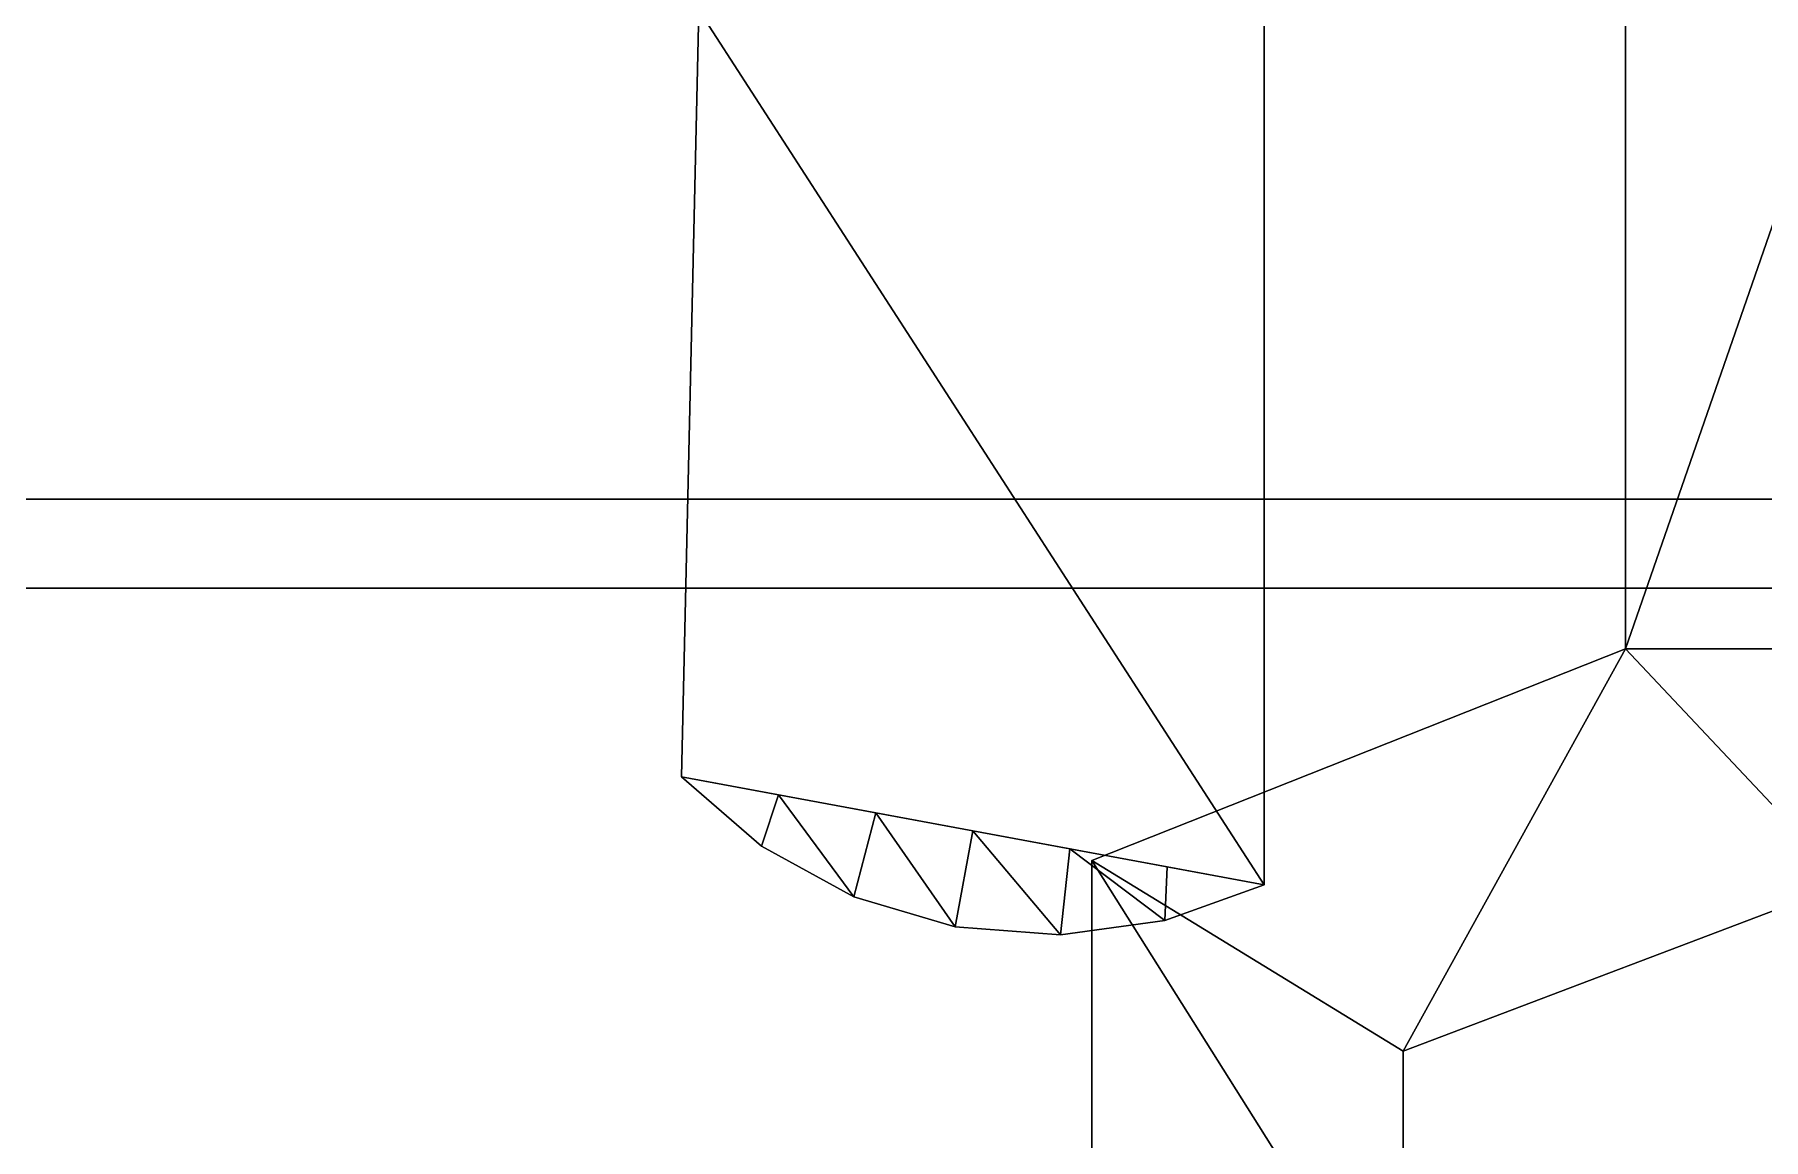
# Model space of a CAD drawing. Extents: x -469 to 3226, y 1395 to 4288.
# Drawn here: x 1215.7 to 1254.56, y 3563.63 to 3588.46 of the extents above; entities that cross this region are included whole.
import ezdxf

# ---------------------------------------------------------------- set-up
doc = ezdxf.new("R2010")
doc.units = 0
for name, color, linetype in [('LAYER0', 7, 'CONTINUOUS'), ('LAYER1', 7, 'CONTINUOUS'), ('LAYER158', 7, 'CONTINUOUS'), ('LAYER159', 9, 'CONTINUOUS'), ('LAYER164', 7, 'CONTINUOUS'), ('LAYER165', 7, 'CONTINUOUS'), ('LAYER166', 7, 'CONTINUOUS'), ('LAYER167', 7, 'CONTINUOUS'), ('LAYER170', 7, 'CONTINUOUS'), ('LAYER175', 7, 'CONTINUOUS'), ('LAYER320', 253, 'CONTINUOUS'), ('LAYER322', 253, 'CONTINUOUS'), ('LAYER323', 253, 'CONTINUOUS'), ('LAYER325', 253, 'CONTINUOUS'), ('LAYER326', 253, 'CONTINUOUS'), ('LAYER328', 253, 'CONTINUOUS'), ('LAYER329', 253, 'CONTINUOUS'), ('LAYER331', 253, 'CONTINUOUS'), ('LAYER332', 253, 'CONTINUOUS'), ('LAYER334', 253, 'CONTINUOUS'), ('LAYER339', 9, 'CONTINUOUS')]:
    doc.layers.add(name, color=color, linetype=linetype)

msp = doc.modelspace()

# ---------------------------------------------------------------- linework, layer by layer
at = {"layer": 'LAYER0', "invisible_edges": 1}
for points in [[(3116.174, 4288.024, -5), (-468.8259, 1395.024, -5), (-468.8259, 4288.024, -5), (3116.174, 4288.024, -5)], [(-468.8259, 1395.024, -5), (3116.174, 4288.024, -5), (3116.174, 1395.024, -5), (-468.8259, 1395.024, -5)], [(3116.174, 1395.024), (-468.8259, 4288.024), (-468.8259, 1395.024), (3116.174, 1395.024)], [(-468.8259, 4288.024), (3116.174, 1395.024), (3116.174, 4288.024), (-468.8259, 4288.024)]]:
    msp.add_3dface(points, dxfattribs=at)
at = {"layer": 'LAYER158', "invisible_edges": 1}
for points in [[(1266.466, 4138.024, 80), (816.4661, 3558.024, 80), (816.4661, 4138.024, 80), (1266.466, 4138.024, 80)], [(816.4661, 3558.024, 80), (1266.466, 4138.024, 80), (1266.466, 3558.024, 80), (816.4661, 3558.024, 80)], [(1266.466, 3558.024, 98), (816.4661, 4138.024, 98), (816.4661, 3558.024, 98), (1266.466, 3558.024, 98)], [(816.4661, 4138.024, 98), (1266.466, 3558.024, 98), (1266.466, 4138.024, 98), (816.4661, 4138.024, 98)]]:
    msp.add_3dface(points, dxfattribs=at)
at = {"layer": 'LAYER159', "invisible_edges": 1}
for points in [[(1266.466, 3578.024), (816.4661, 3596.024), (1266.466, 3596.024), (1266.466, 3578.024)], [(816.4661, 3596.024), (1266.466, 3578.024), (816.4661, 3578.024), (816.4661, 3596.024)], [(816.4661, 3578.024, 80), (1266.466, 3596.024, 80), (816.4661, 3596.024, 80), (816.4661, 3578.024, 80)], [(1266.466, 3596.024, 80), (816.4661, 3578.024, 80), (1266.466, 3578.024, 80), (1266.466, 3596.024, 80)], [(1266.466, 3578.024), (816.4661, 3578.024, 80), (816.4661, 3578.024), (1266.466, 3578.024)], [(816.4661, 3578.024, 80), (1266.466, 3578.024), (1266.466, 3578.024, 80), (816.4661, 3578.024, 80)]]:
    msp.add_3dface(points, dxfattribs=at)
at = {"layer": 'LAYER164', "invisible_edges": 1}
for points in [[(816.4659, 4113.424, 2056), (1266.466, 3558.024, 2056), (1266.466, 4113.424, 2056), (816.4659, 4113.424, 2056)], [(1266.466, 3558.024, 2056), (816.4659, 4113.424, 2056), (816.4659, 3558.024, 2056), (1266.466, 3558.024, 2056)], [(816.4659, 3558.024, 2038), (1266.466, 4113.424, 2038), (1266.466, 3558.024, 2038), (816.4659, 3558.024, 2038)], [(1266.466, 4113.424, 2038), (816.4659, 3558.024, 2038), (816.4659, 4113.424, 2038), (1266.466, 4113.424, 2038)]]:
    msp.add_3dface(points, dxfattribs=at)
at = {"layer": 'LAYER165', "invisible_edges": 1}
for points in [[(816.4659, 4113.424, 916), (1266.466, 3558.024, 916), (1266.466, 4113.424, 916), (816.4659, 4113.424, 916)], [(1266.466, 3558.024, 916), (816.4659, 4113.424, 916), (816.4659, 3558.024, 916), (1266.466, 3558.024, 916)], [(816.4659, 3558.024, 898), (1266.466, 4113.424, 898), (1266.466, 3558.024, 898), (816.4659, 3558.024, 898)], [(1266.466, 4113.424, 898), (816.4659, 3558.024, 898), (816.4659, 4113.424, 898), (1266.466, 4113.424, 898)]]:
    msp.add_3dface(points, dxfattribs=at)
at = {"layer": 'LAYER166', "invisible_edges": 1}
for points in [[(816.4659, 4113.424, 1272.8), (1266.466, 3558.024, 1272.8), (1266.466, 4113.424, 1272.8), (816.4659, 4113.424, 1272.8)], [(1266.466, 3558.024, 1272.8), (816.4659, 4113.424, 1272.8), (816.4659, 3558.024, 1272.8), (1266.466, 3558.024, 1272.8)], [(816.4659, 3558.024, 1254.8), (1266.466, 4113.424, 1254.8), (1266.466, 3558.024, 1254.8), (816.4659, 3558.024, 1254.8)], [(1266.466, 4113.424, 1254.8), (816.4659, 3558.024, 1254.8), (816.4659, 4113.424, 1254.8), (1266.466, 4113.424, 1254.8)]]:
    msp.add_3dface(points, dxfattribs=at)
at = {"layer": 'LAYER167', "invisible_edges": 1}
for points in [[(816.4659, 4113.424, 1664.4), (1266.466, 3558.024, 1664.4), (1266.466, 4113.424, 1664.4), (816.4659, 4113.424, 1664.4)], [(1266.466, 3558.024, 1664.4), (816.4659, 4113.424, 1664.4), (816.4659, 3558.024, 1664.4), (1266.466, 3558.024, 1664.4)], [(816.4659, 3558.024, 1646.4), (1266.466, 4113.424, 1646.4), (1266.466, 3558.024, 1646.4), (816.4659, 3558.024, 1646.4)], [(1266.466, 4113.424, 1646.4), (816.4659, 3558.024, 1646.4), (816.4659, 4113.424, 1646.4), (1266.466, 4113.424, 1646.4)]]:
    msp.add_3dface(points, dxfattribs=at)
at = {"layer": 'LAYER170', "invisible_edges": 1}
for points in [[(816.4659, 4113.424, 507), (1266.466, 3558.024, 507), (1266.466, 4113.424, 507), (816.4659, 4113.424, 507)], [(1266.466, 3558.024, 507), (816.4659, 4113.424, 507), (816.4659, 3558.024, 507), (1266.466, 3558.024, 507)], [(816.4659, 3558.024, 489), (1266.466, 4113.424, 489), (1266.466, 3558.024, 489), (816.4659, 3558.024, 489)], [(1266.466, 4113.424, 489), (816.4659, 3558.024, 489), (816.4659, 4113.424, 489), (1266.466, 4113.424, 489)]]:
    msp.add_3dface(points, dxfattribs=at)
at = {"layer": 'LAYER175', "invisible_edges": 1}
for points in [[(816.4661, 4138.024, 2379), (1266.466, 3558.024, 2379), (1266.466, 4138.024, 2379), (816.4661, 4138.024, 2379)], [(1266.466, 3558.024, 2379), (816.4661, 4138.024, 2379), (816.4661, 3558.024, 2379), (1266.466, 3558.024, 2379)], [(816.4661, 3558.024, 2361), (1266.466, 4138.024, 2361), (1266.466, 3558.024, 2361), (816.4661, 3558.024, 2361)], [(1266.466, 4138.024, 2361), (816.4661, 3558.024, 2361), (816.4661, 4138.024, 2361), (1266.466, 4138.024, 2361)]]:
    msp.add_3dface(points, dxfattribs=at)
at = {"layer": 'LAYER320'}
for points in [[(1266.466, 3574.66, 177), (1251.466, 3574.66, 177), (1266.466, 3617.881, 177), (1266.466, 3574.66, 177)], [(1266.466, 3617.881, 177), (1251.466, 3574.66, 177), (1251.466, 3617.881, 177), (1266.466, 3617.881, 177)], [(1266.466, 3617.881, 189), (1251.466, 3617.881, 189), (1266.466, 3574.66, 189), (1266.466, 3617.881, 189)], [(1266.466, 3574.66, 189), (1251.466, 3617.881, 189), (1251.466, 3574.66, 189), (1266.466, 3574.66, 189)], [(1251.466, 3574.66, 177), (1251.466, 3574.66, 189), (1251.466, 3617.881, 177), (1251.466, 3574.66, 177)], [(1251.466, 3617.881, 177), (1251.466, 3574.66, 189), (1251.466, 3617.881, 189), (1251.466, 3617.881, 177)], [(1246.466, 3565.617, 189), (1251.466, 3574.66, 189), (1239.466, 3569.898, 189), (1246.466, 3565.617, 189)], [(1239.466, 3569.898, 177), (1239.466, 3569.898, 189), (1251.466, 3574.66, 177), (1239.466, 3569.898, 177)], [(1251.466, 3574.66, 177), (1239.466, 3569.898, 189), (1251.466, 3574.66, 189), (1251.466, 3574.66, 177)], [(1251.466, 3574.66, 177), (1246.466, 3565.617, 177), (1239.466, 3569.898, 177), (1251.466, 3574.66, 177)], [(1256.426, 3569.391, 189), (1251.466, 3574.66, 189), (1246.466, 3565.617, 189), (1256.426, 3569.391, 189)], [(1251.466, 3574.66, 177), (1256.426, 3569.391, 177), (1246.466, 3565.617, 177), (1251.466, 3574.66, 177)], [(1251.466, 3574.66, 189), (1256.426, 3569.391, 189), (1259.966, 3574.66, 189), (1251.466, 3574.66, 189)], [(1256.426, 3569.391, 177), (1251.466, 3574.66, 177), (1259.966, 3574.66, 177), (1256.426, 3569.391, 177)], [(1239.466, 3569.898, 189), (1239.466, 3557.954, 189), (1246.466, 3558.785, 189), (1239.466, 3569.898, 189)], [(1239.466, 3569.898, 189), (1246.466, 3558.785, 189), (1246.466, 3565.617, 189), (1239.466, 3569.898, 189)], [(1239.466, 3569.898, 189), (1239.466, 3569.898, 177), (1239.466, 3557.954, 177), (1239.466, 3569.898, 189)], [(1239.466, 3569.898, 189), (1239.466, 3557.954, 177), (1239.466, 3557.954, 189), (1239.466, 3569.898, 189)], [(1239.466, 3557.954, 177), (1239.466, 3569.898, 177), (1246.466, 3558.785, 177), (1239.466, 3557.954, 177)], [(1246.466, 3558.785, 177), (1239.466, 3569.898, 177), (1246.466, 3565.617, 177), (1246.466, 3558.785, 177)]]:
    msp.add_3dface(points, dxfattribs=at)
at = {"layer": 'LAYER322'}
for points in [[(1230.632, 3589.013, 189.7), (1230.241, 3571.779, 189.7), (1243.341, 3569.358, 189.7), (1230.632, 3589.013, 189.7)], [(1230.241, 3571.779, 176.3), (1230.241, 3571.779, 189.7), (1230.632, 3589.013, 189.7), (1230.241, 3571.779, 176.3)], [(1230.241, 3571.779, 176.3), (1230.632, 3589.013, 189.7), (1230.632, 3589.013, 176.3), (1230.241, 3571.779, 176.3)], [(1230.241, 3571.779, 176.3), (1230.632, 3589.013, 176.3), (1243.341, 3569.358, 176.3), (1230.241, 3571.779, 176.3)], [(1230.632, 3589.013, 189.7), (1243.341, 3569.358, 189.7), (1243.341, 3589.013, 189.7), (1230.632, 3589.013, 189.7)], [(1243.341, 3569.358, 176.3), (1230.632, 3589.013, 176.3), (1243.341, 3589.013, 176.3), (1243.341, 3569.358, 176.3)], [(1243.341, 3569.358, 176.3), (1243.341, 3589.013, 176.3), (1243.341, 3569.358, 189.7), (1243.341, 3569.358, 176.3)], [(1243.341, 3569.358, 189.7), (1243.341, 3589.013, 176.3), (1243.341, 3589.013, 189.7), (1243.341, 3569.358, 189.7)], [(1232.036, 3570.227, 176.3), (1232.036, 3570.227, 189.7), (1230.241, 3571.779, 189.7), (1232.036, 3570.227, 176.3)], [(1232.036, 3570.227, 176.3), (1230.241, 3571.779, 189.7), (1230.241, 3571.779, 176.3), (1232.036, 3570.227, 176.3)], [(1232.036, 3570.227, 189.7), (1232.424, 3571.375, 189.7), (1230.241, 3571.779, 189.7), (1232.036, 3570.227, 189.7)], [(1232.424, 3571.375, 176.3), (1232.036, 3570.227, 176.3), (1230.241, 3571.779, 176.3), (1232.424, 3571.375, 176.3)], [(1234.118, 3569.087, 189.7), (1232.424, 3571.375, 189.7), (1232.036, 3570.227, 189.7), (1234.118, 3569.087, 189.7)], [(1232.424, 3571.375, 176.3), (1234.118, 3569.087, 176.3), (1232.036, 3570.227, 176.3), (1232.424, 3571.375, 176.3)], [(1234.118, 3569.087, 189.7), (1234.608, 3570.972, 189.7), (1232.424, 3571.375, 189.7), (1234.118, 3569.087, 189.7)], [(1234.608, 3570.972, 176.3), (1234.118, 3569.087, 176.3), (1232.424, 3571.375, 176.3), (1234.608, 3570.972, 176.3)], [(1236.392, 3568.411, 189.7), (1234.608, 3570.972, 189.7), (1234.118, 3569.087, 189.7), (1236.392, 3568.411, 189.7)], [(1234.608, 3570.972, 176.3), (1236.392, 3568.411, 176.3), (1234.118, 3569.087, 176.3), (1234.608, 3570.972, 176.3)], [(1236.392, 3568.411, 189.7), (1236.791, 3570.568, 189.7), (1234.608, 3570.972, 189.7), (1236.392, 3568.411, 189.7)], [(1236.791, 3570.568, 176.3), (1236.392, 3568.411, 176.3), (1234.608, 3570.972, 176.3), (1236.791, 3570.568, 176.3)], [(1234.118, 3569.087, 176.3), (1234.118, 3569.087, 189.7), (1232.036, 3570.227, 189.7), (1234.118, 3569.087, 176.3)], [(1234.118, 3569.087, 176.3), (1232.036, 3570.227, 189.7), (1232.036, 3570.227, 176.3), (1234.118, 3569.087, 176.3)], [(1238.758, 3568.229, 189.7), (1236.791, 3570.568, 189.7), (1236.392, 3568.411, 189.7), (1238.758, 3568.229, 189.7)], [(1236.791, 3570.568, 176.3), (1238.758, 3568.229, 176.3), (1236.392, 3568.411, 176.3), (1236.791, 3570.568, 176.3)], [(1238.758, 3568.229, 189.7), (1238.974, 3570.165, 189.7), (1236.791, 3570.568, 189.7), (1238.758, 3568.229, 189.7)], [(1238.974, 3570.165, 176.3), (1238.758, 3568.229, 176.3), (1236.791, 3570.568, 176.3), (1238.974, 3570.165, 176.3)], [(1241.11, 3568.55, 189.7), (1238.974, 3570.165, 189.7), (1238.758, 3568.229, 189.7), (1241.11, 3568.55, 189.7)], [(1238.974, 3570.165, 176.3), (1241.11, 3568.55, 176.3), (1238.758, 3568.229, 176.3), (1238.974, 3570.165, 176.3)], [(1241.11, 3568.55, 189.7), (1241.158, 3569.761, 189.7), (1238.974, 3570.165, 189.7), (1241.11, 3568.55, 189.7)], [(1241.158, 3569.761, 176.3), (1241.11, 3568.55, 176.3), (1238.974, 3570.165, 176.3), (1241.158, 3569.761, 176.3)], [(1243.341, 3569.358, 189.7), (1241.158, 3569.761, 189.7), (1241.11, 3568.55, 189.7), (1243.341, 3569.358, 189.7)], [(1241.158, 3569.761, 176.3), (1243.341, 3569.358, 176.3), (1241.11, 3568.55, 176.3), (1241.158, 3569.761, 176.3)], [(1236.392, 3568.411, 176.3), (1236.392, 3568.411, 189.7), (1234.118, 3569.087, 189.7), (1236.392, 3568.411, 176.3)], [(1236.392, 3568.411, 176.3), (1234.118, 3569.087, 189.7), (1234.118, 3569.087, 176.3), (1236.392, 3568.411, 176.3)], [(1243.341, 3569.358, 176.3), (1243.341, 3569.358, 189.7), (1241.11, 3568.55, 189.7), (1243.341, 3569.358, 176.3)], [(1243.341, 3569.358, 176.3), (1241.11, 3568.55, 189.7), (1241.11, 3568.55, 176.3), (1243.341, 3569.358, 176.3)], [(1238.758, 3568.229, 176.3), (1238.758, 3568.229, 189.7), (1236.392, 3568.411, 189.7), (1238.758, 3568.229, 176.3)], [(1238.758, 3568.229, 176.3), (1236.392, 3568.411, 189.7), (1236.392, 3568.411, 176.3), (1238.758, 3568.229, 176.3)], [(1241.11, 3568.55, 176.3), (1241.11, 3568.55, 189.7), (1238.758, 3568.229, 189.7), (1241.11, 3568.55, 176.3)], [(1241.11, 3568.55, 176.3), (1238.758, 3568.229, 189.7), (1238.758, 3568.229, 176.3), (1241.11, 3568.55, 176.3)]]:
    msp.add_3dface(points, dxfattribs=at)
at = {"layer": 'LAYER323'}
for points in [[(1266.466, 3574.66, 700.5), (1251.466, 3574.66, 700.5), (1266.466, 3617.881, 700.5), (1266.466, 3574.66, 700.5)], [(1266.466, 3617.881, 700.5), (1251.466, 3574.66, 700.5), (1251.466, 3617.881, 700.5), (1266.466, 3617.881, 700.5)], [(1266.466, 3617.881, 712.5), (1251.466, 3617.881, 712.5), (1266.466, 3574.66, 712.5), (1266.466, 3617.881, 712.5)], [(1266.466, 3574.66, 712.5), (1251.466, 3617.881, 712.5), (1251.466, 3574.66, 712.5), (1266.466, 3574.66, 712.5)], [(1251.466, 3574.66, 700.5), (1251.466, 3574.66, 712.5), (1251.466, 3617.881, 700.5), (1251.466, 3574.66, 700.5)], [(1251.466, 3617.881, 700.5), (1251.466, 3574.66, 712.5), (1251.466, 3617.881, 712.5), (1251.466, 3617.881, 700.5)], [(1246.466, 3565.617, 712.5), (1251.466, 3574.66, 712.5), (1239.466, 3569.898, 712.5), (1246.466, 3565.617, 712.5)], [(1239.466, 3569.898, 700.5), (1239.466, 3569.898, 712.5), (1251.466, 3574.66, 700.5), (1239.466, 3569.898, 700.5)], [(1251.466, 3574.66, 700.5), (1239.466, 3569.898, 712.5), (1251.466, 3574.66, 712.5), (1251.466, 3574.66, 700.5)], [(1251.466, 3574.66, 700.5), (1246.466, 3565.617, 700.5), (1239.466, 3569.898, 700.5), (1251.466, 3574.66, 700.5)], [(1256.426, 3569.391, 712.5), (1251.466, 3574.66, 712.5), (1246.466, 3565.617, 712.5), (1256.426, 3569.391, 712.5)], [(1251.466, 3574.66, 700.5), (1256.426, 3569.391, 700.5), (1246.466, 3565.617, 700.5), (1251.466, 3574.66, 700.5)], [(1251.466, 3574.66, 712.5), (1256.426, 3569.391, 712.5), (1259.966, 3574.66, 712.5), (1251.466, 3574.66, 712.5)], [(1256.426, 3569.391, 700.5), (1251.466, 3574.66, 700.5), (1259.966, 3574.66, 700.5), (1256.426, 3569.391, 700.5)], [(1239.466, 3569.898, 712.5), (1239.466, 3557.954, 712.5), (1246.466, 3558.785, 712.5), (1239.466, 3569.898, 712.5)], [(1239.466, 3569.898, 712.5), (1246.466, 3558.785, 712.5), (1246.466, 3565.617, 712.5), (1239.466, 3569.898, 712.5)], [(1239.466, 3569.898, 712.5), (1239.466, 3569.898, 700.5), (1239.466, 3557.954, 700.5), (1239.466, 3569.898, 712.5)], [(1239.466, 3569.898, 712.5), (1239.466, 3557.954, 700.5), (1239.466, 3557.954, 712.5), (1239.466, 3569.898, 712.5)], [(1239.466, 3557.954, 700.5), (1239.466, 3569.898, 700.5), (1246.466, 3558.785, 700.5), (1239.466, 3557.954, 700.5)], [(1246.466, 3558.785, 700.5), (1239.466, 3569.898, 700.5), (1246.466, 3565.617, 700.5), (1246.466, 3558.785, 700.5)]]:
    msp.add_3dface(points, dxfattribs=at)
at = {"layer": 'LAYER325'}
for points in [[(1230.632, 3589.013, 713.2), (1230.241, 3571.779, 713.2), (1243.341, 3569.358, 713.2), (1230.632, 3589.013, 713.2)], [(1230.241, 3571.779, 699.8), (1230.241, 3571.779, 713.2), (1230.632, 3589.013, 713.2), (1230.241, 3571.779, 699.8)], [(1230.241, 3571.779, 699.8), (1230.632, 3589.013, 713.2), (1230.632, 3589.013, 699.8), (1230.241, 3571.779, 699.8)], [(1230.241, 3571.779, 699.8), (1230.632, 3589.013, 699.8), (1243.341, 3569.358, 699.8), (1230.241, 3571.779, 699.8)], [(1230.632, 3589.013, 713.2), (1243.341, 3569.358, 713.2), (1243.341, 3589.013, 713.2), (1230.632, 3589.013, 713.2)], [(1243.341, 3569.358, 699.8), (1230.632, 3589.013, 699.8), (1243.341, 3589.013, 699.8), (1243.341, 3569.358, 699.8)], [(1243.341, 3569.358, 699.8), (1243.341, 3589.013, 699.8), (1243.341, 3569.358, 713.2), (1243.341, 3569.358, 699.8)], [(1243.341, 3569.358, 713.2), (1243.341, 3589.013, 699.8), (1243.341, 3589.013, 713.2), (1243.341, 3569.358, 713.2)], [(1232.036, 3570.227, 699.8), (1232.036, 3570.227, 713.2), (1230.241, 3571.779, 713.2), (1232.036, 3570.227, 699.8)], [(1232.036, 3570.227, 699.8), (1230.241, 3571.779, 713.2), (1230.241, 3571.779, 699.8), (1232.036, 3570.227, 699.8)], [(1232.036, 3570.227, 713.2), (1232.424, 3571.375, 713.2), (1230.241, 3571.779, 713.2), (1232.036, 3570.227, 713.2)], [(1232.424, 3571.375, 699.8), (1232.036, 3570.227, 699.8), (1230.241, 3571.779, 699.8), (1232.424, 3571.375, 699.8)], [(1234.118, 3569.087, 713.2), (1232.424, 3571.375, 713.2), (1232.036, 3570.227, 713.2), (1234.118, 3569.087, 713.2)], [(1232.424, 3571.375, 699.8), (1234.118, 3569.087, 699.8), (1232.036, 3570.227, 699.8), (1232.424, 3571.375, 699.8)], [(1234.118, 3569.087, 713.2), (1234.608, 3570.972, 713.2), (1232.424, 3571.375, 713.2), (1234.118, 3569.087, 713.2)], [(1234.608, 3570.972, 699.8), (1234.118, 3569.087, 699.8), (1232.424, 3571.375, 699.8), (1234.608, 3570.972, 699.8)], [(1236.392, 3568.411, 713.2), (1234.608, 3570.972, 713.2), (1234.118, 3569.087, 713.2), (1236.392, 3568.411, 713.2)], [(1234.608, 3570.972, 699.8), (1236.392, 3568.411, 699.8), (1234.118, 3569.087, 699.8), (1234.608, 3570.972, 699.8)], [(1236.392, 3568.411, 713.2), (1236.791, 3570.568, 713.2), (1234.608, 3570.972, 713.2), (1236.392, 3568.411, 713.2)], [(1236.791, 3570.568, 699.8), (1236.392, 3568.411, 699.8), (1234.608, 3570.972, 699.8), (1236.791, 3570.568, 699.8)], [(1234.118, 3569.087, 699.8), (1234.118, 3569.087, 713.2), (1232.036, 3570.227, 713.2), (1234.118, 3569.087, 699.8)], [(1234.118, 3569.087, 699.8), (1232.036, 3570.227, 713.2), (1232.036, 3570.227, 699.8), (1234.118, 3569.087, 699.8)], [(1238.758, 3568.229, 713.2), (1236.791, 3570.568, 713.2), (1236.392, 3568.411, 713.2), (1238.758, 3568.229, 713.2)], [(1236.791, 3570.568, 699.8), (1238.758, 3568.229, 699.8), (1236.392, 3568.411, 699.8), (1236.791, 3570.568, 699.8)], [(1238.758, 3568.229, 713.2), (1238.974, 3570.165, 713.2), (1236.791, 3570.568, 713.2), (1238.758, 3568.229, 713.2)], [(1238.974, 3570.165, 699.8), (1238.758, 3568.229, 699.8), (1236.791, 3570.568, 699.8), (1238.974, 3570.165, 699.8)], [(1241.11, 3568.55, 713.2), (1238.974, 3570.165, 713.2), (1238.758, 3568.229, 713.2), (1241.11, 3568.55, 713.2)], [(1238.974, 3570.165, 699.8), (1241.11, 3568.55, 699.8), (1238.758, 3568.229, 699.8), (1238.974, 3570.165, 699.8)], [(1241.11, 3568.55, 713.2), (1241.158, 3569.761, 713.2), (1238.974, 3570.165, 713.2), (1241.11, 3568.55, 713.2)], [(1241.158, 3569.761, 699.8), (1241.11, 3568.55, 699.8), (1238.974, 3570.165, 699.8), (1241.158, 3569.761, 699.8)], [(1243.341, 3569.358, 713.2), (1241.158, 3569.761, 713.2), (1241.11, 3568.55, 713.2), (1243.341, 3569.358, 713.2)], [(1241.158, 3569.761, 699.8), (1243.341, 3569.358, 699.8), (1241.11, 3568.55, 699.8), (1241.158, 3569.761, 699.8)], [(1236.392, 3568.411, 699.8), (1236.392, 3568.411, 713.2), (1234.118, 3569.087, 713.2), (1236.392, 3568.411, 699.8)], [(1236.392, 3568.411, 699.8), (1234.118, 3569.087, 713.2), (1234.118, 3569.087, 699.8), (1236.392, 3568.411, 699.8)], [(1243.341, 3569.358, 699.8), (1243.341, 3569.358, 713.2), (1241.11, 3568.55, 713.2), (1243.341, 3569.358, 699.8)], [(1243.341, 3569.358, 699.8), (1241.11, 3568.55, 713.2), (1241.11, 3568.55, 699.8), (1243.341, 3569.358, 699.8)], [(1238.758, 3568.229, 699.8), (1238.758, 3568.229, 713.2), (1236.392, 3568.411, 713.2), (1238.758, 3568.229, 699.8)], [(1238.758, 3568.229, 699.8), (1236.392, 3568.411, 713.2), (1236.392, 3568.411, 699.8), (1238.758, 3568.229, 699.8)], [(1241.11, 3568.55, 699.8), (1241.11, 3568.55, 713.2), (1238.758, 3568.229, 713.2), (1241.11, 3568.55, 699.8)], [(1241.11, 3568.55, 699.8), (1238.758, 3568.229, 713.2), (1238.758, 3568.229, 699.8), (1241.11, 3568.55, 699.8)]]:
    msp.add_3dface(points, dxfattribs=at)
at = {"layer": 'LAYER326'}
for points in [[(1266.466, 3574.66, 1224), (1251.466, 3574.66, 1224), (1266.466, 3617.881, 1224), (1266.466, 3574.66, 1224)], [(1266.466, 3617.881, 1224), (1251.466, 3574.66, 1224), (1251.466, 3617.881, 1224), (1266.466, 3617.881, 1224)], [(1266.466, 3617.881, 1236), (1251.466, 3617.881, 1236), (1266.466, 3574.66, 1236), (1266.466, 3617.881, 1236)], [(1266.466, 3574.66, 1236), (1251.466, 3617.881, 1236), (1251.466, 3574.66, 1236), (1266.466, 3574.66, 1236)], [(1251.466, 3574.66, 1224), (1251.466, 3574.66, 1236), (1251.466, 3617.881, 1224), (1251.466, 3574.66, 1224)], [(1251.466, 3617.881, 1224), (1251.466, 3574.66, 1236), (1251.466, 3617.881, 1236), (1251.466, 3617.881, 1224)], [(1246.466, 3565.617, 1236), (1251.466, 3574.66, 1236), (1239.466, 3569.898, 1236), (1246.466, 3565.617, 1236)], [(1239.466, 3569.898, 1224), (1239.466, 3569.898, 1236), (1251.466, 3574.66, 1224), (1239.466, 3569.898, 1224)], [(1251.466, 3574.66, 1224), (1239.466, 3569.898, 1236), (1251.466, 3574.66, 1236), (1251.466, 3574.66, 1224)], [(1251.466, 3574.66, 1224), (1246.466, 3565.617, 1224), (1239.466, 3569.898, 1224), (1251.466, 3574.66, 1224)], [(1256.426, 3569.391, 1236), (1251.466, 3574.66, 1236), (1246.466, 3565.617, 1236), (1256.426, 3569.391, 1236)], [(1251.466, 3574.66, 1224), (1256.426, 3569.391, 1224), (1246.466, 3565.617, 1224), (1251.466, 3574.66, 1224)], [(1251.466, 3574.66, 1236), (1256.426, 3569.391, 1236), (1259.966, 3574.66, 1236), (1251.466, 3574.66, 1236)], [(1256.426, 3569.391, 1224), (1251.466, 3574.66, 1224), (1259.966, 3574.66, 1224), (1256.426, 3569.391, 1224)], [(1239.466, 3569.898, 1236), (1239.466, 3557.954, 1236), (1246.466, 3558.785, 1236), (1239.466, 3569.898, 1236)], [(1239.466, 3569.898, 1236), (1246.466, 3558.785, 1236), (1246.466, 3565.617, 1236), (1239.466, 3569.898, 1236)], [(1239.466, 3569.898, 1236), (1239.466, 3569.898, 1224), (1239.466, 3557.954, 1224), (1239.466, 3569.898, 1236)], [(1239.466, 3569.898, 1236), (1239.466, 3557.954, 1224), (1239.466, 3557.954, 1236), (1239.466, 3569.898, 1236)], [(1239.466, 3557.954, 1224), (1239.466, 3569.898, 1224), (1246.466, 3558.785, 1224), (1239.466, 3557.954, 1224)], [(1246.466, 3558.785, 1224), (1239.466, 3569.898, 1224), (1246.466, 3565.617, 1224), (1246.466, 3558.785, 1224)]]:
    msp.add_3dface(points, dxfattribs=at)
at = {"layer": 'LAYER328'}
for points in [[(1230.632, 3589.013, 1236.7), (1230.241, 3571.779, 1236.7), (1243.341, 3569.358, 1236.7), (1230.632, 3589.013, 1236.7)], [(1230.241, 3571.779, 1223.3), (1230.241, 3571.779, 1236.7), (1230.632, 3589.013, 1236.7), (1230.241, 3571.779, 1223.3)], [(1230.241, 3571.779, 1223.3), (1230.632, 3589.013, 1236.7), (1230.632, 3589.013, 1223.3), (1230.241, 3571.779, 1223.3)], [(1230.241, 3571.779, 1223.3), (1230.632, 3589.013, 1223.3), (1243.341, 3569.358, 1223.3), (1230.241, 3571.779, 1223.3)], [(1230.632, 3589.013, 1236.7), (1243.341, 3569.358, 1236.7), (1243.341, 3589.013, 1236.7), (1230.632, 3589.013, 1236.7)], [(1243.341, 3569.358, 1223.3), (1230.632, 3589.013, 1223.3), (1243.341, 3589.013, 1223.3), (1243.341, 3569.358, 1223.3)], [(1243.341, 3569.358, 1223.3), (1243.341, 3589.013, 1223.3), (1243.341, 3569.358, 1236.7), (1243.341, 3569.358, 1223.3)], [(1243.341, 3569.358, 1236.7), (1243.341, 3589.013, 1223.3), (1243.341, 3589.013, 1236.7), (1243.341, 3569.358, 1236.7)], [(1232.036, 3570.227, 1223.3), (1232.036, 3570.227, 1236.7), (1230.241, 3571.779, 1236.7), (1232.036, 3570.227, 1223.3)], [(1232.036, 3570.227, 1223.3), (1230.241, 3571.779, 1236.7), (1230.241, 3571.779, 1223.3), (1232.036, 3570.227, 1223.3)], [(1232.036, 3570.227, 1236.7), (1232.424, 3571.375, 1236.7), (1230.241, 3571.779, 1236.7), (1232.036, 3570.227, 1236.7)], [(1232.424, 3571.375, 1223.3), (1232.036, 3570.227, 1223.3), (1230.241, 3571.779, 1223.3), (1232.424, 3571.375, 1223.3)], [(1234.118, 3569.087, 1236.7), (1232.424, 3571.375, 1236.7), (1232.036, 3570.227, 1236.7), (1234.118, 3569.087, 1236.7)], [(1232.424, 3571.375, 1223.3), (1234.118, 3569.087, 1223.3), (1232.036, 3570.227, 1223.3), (1232.424, 3571.375, 1223.3)], [(1234.118, 3569.087, 1236.7), (1234.608, 3570.972, 1236.7), (1232.424, 3571.375, 1236.7), (1234.118, 3569.087, 1236.7)], [(1234.608, 3570.972, 1223.3), (1234.118, 3569.087, 1223.3), (1232.424, 3571.375, 1223.3), (1234.608, 3570.972, 1223.3)], [(1236.392, 3568.411, 1236.7), (1234.608, 3570.972, 1236.7), (1234.118, 3569.087, 1236.7), (1236.392, 3568.411, 1236.7)], [(1234.608, 3570.972, 1223.3), (1236.392, 3568.411, 1223.3), (1234.118, 3569.087, 1223.3), (1234.608, 3570.972, 1223.3)], [(1236.392, 3568.411, 1236.7), (1236.791, 3570.568, 1236.7), (1234.608, 3570.972, 1236.7), (1236.392, 3568.411, 1236.7)], [(1236.791, 3570.568, 1223.3), (1236.392, 3568.411, 1223.3), (1234.608, 3570.972, 1223.3), (1236.791, 3570.568, 1223.3)], [(1234.118, 3569.087, 1223.3), (1234.118, 3569.087, 1236.7), (1232.036, 3570.227, 1236.7), (1234.118, 3569.087, 1223.3)], [(1234.118, 3569.087, 1223.3), (1232.036, 3570.227, 1236.7), (1232.036, 3570.227, 1223.3), (1234.118, 3569.087, 1223.3)], [(1238.758, 3568.229, 1236.7), (1236.791, 3570.568, 1236.7), (1236.392, 3568.411, 1236.7), (1238.758, 3568.229, 1236.7)], [(1236.791, 3570.568, 1223.3), (1238.758, 3568.229, 1223.3), (1236.392, 3568.411, 1223.3), (1236.791, 3570.568, 1223.3)], [(1238.758, 3568.229, 1236.7), (1238.974, 3570.165, 1236.7), (1236.791, 3570.568, 1236.7), (1238.758, 3568.229, 1236.7)], [(1238.974, 3570.165, 1223.3), (1238.758, 3568.229, 1223.3), (1236.791, 3570.568, 1223.3), (1238.974, 3570.165, 1223.3)], [(1241.11, 3568.55, 1236.7), (1238.974, 3570.165, 1236.7), (1238.758, 3568.229, 1236.7), (1241.11, 3568.55, 1236.7)], [(1238.974, 3570.165, 1223.3), (1241.11, 3568.55, 1223.3), (1238.758, 3568.229, 1223.3), (1238.974, 3570.165, 1223.3)], [(1241.11, 3568.55, 1236.7), (1241.158, 3569.761, 1236.7), (1238.974, 3570.165, 1236.7), (1241.11, 3568.55, 1236.7)], [(1241.158, 3569.761, 1223.3), (1241.11, 3568.55, 1223.3), (1238.974, 3570.165, 1223.3), (1241.158, 3569.761, 1223.3)], [(1243.341, 3569.358, 1236.7), (1241.158, 3569.761, 1236.7), (1241.11, 3568.55, 1236.7), (1243.341, 3569.358, 1236.7)], [(1241.158, 3569.761, 1223.3), (1243.341, 3569.358, 1223.3), (1241.11, 3568.55, 1223.3), (1241.158, 3569.761, 1223.3)], [(1236.392, 3568.411, 1223.3), (1236.392, 3568.411, 1236.7), (1234.118, 3569.087, 1236.7), (1236.392, 3568.411, 1223.3)], [(1236.392, 3568.411, 1223.3), (1234.118, 3569.087, 1236.7), (1234.118, 3569.087, 1223.3), (1236.392, 3568.411, 1223.3)], [(1243.341, 3569.358, 1223.3), (1243.341, 3569.358, 1236.7), (1241.11, 3568.55, 1236.7), (1243.341, 3569.358, 1223.3)], [(1243.341, 3569.358, 1223.3), (1241.11, 3568.55, 1236.7), (1241.11, 3568.55, 1223.3), (1243.341, 3569.358, 1223.3)], [(1238.758, 3568.229, 1223.3), (1238.758, 3568.229, 1236.7), (1236.392, 3568.411, 1236.7), (1238.758, 3568.229, 1223.3)], [(1238.758, 3568.229, 1223.3), (1236.392, 3568.411, 1236.7), (1236.392, 3568.411, 1223.3), (1238.758, 3568.229, 1223.3)], [(1241.11, 3568.55, 1223.3), (1241.11, 3568.55, 1236.7), (1238.758, 3568.229, 1236.7), (1241.11, 3568.55, 1223.3)], [(1241.11, 3568.55, 1223.3), (1238.758, 3568.229, 1236.7), (1238.758, 3568.229, 1223.3), (1241.11, 3568.55, 1223.3)]]:
    msp.add_3dface(points, dxfattribs=at)
at = {"layer": 'LAYER329'}
for points in [[(1266.466, 3574.66, 1747.5), (1251.466, 3574.66, 1747.5), (1266.466, 3617.881, 1747.5), (1266.466, 3574.66, 1747.5)], [(1266.466, 3617.881, 1747.5), (1251.466, 3574.66, 1747.5), (1251.466, 3617.881, 1747.5), (1266.466, 3617.881, 1747.5)], [(1266.466, 3617.881, 1759.5), (1251.466, 3617.881, 1759.5), (1266.466, 3574.66, 1759.5), (1266.466, 3617.881, 1759.5)], [(1266.466, 3574.66, 1759.5), (1251.466, 3617.881, 1759.5), (1251.466, 3574.66, 1759.5), (1266.466, 3574.66, 1759.5)], [(1251.466, 3574.66, 1747.5), (1251.466, 3574.66, 1759.5), (1251.466, 3617.881, 1747.5), (1251.466, 3574.66, 1747.5)], [(1251.466, 3617.881, 1747.5), (1251.466, 3574.66, 1759.5), (1251.466, 3617.881, 1759.5), (1251.466, 3617.881, 1747.5)], [(1246.466, 3565.617, 1759.5), (1251.466, 3574.66, 1759.5), (1239.466, 3569.898, 1759.5), (1246.466, 3565.617, 1759.5)], [(1239.466, 3569.898, 1747.5), (1239.466, 3569.898, 1759.5), (1251.466, 3574.66, 1747.5), (1239.466, 3569.898, 1747.5)], [(1251.466, 3574.66, 1747.5), (1239.466, 3569.898, 1759.5), (1251.466, 3574.66, 1759.5), (1251.466, 3574.66, 1747.5)], [(1251.466, 3574.66, 1747.5), (1246.466, 3565.617, 1747.5), (1239.466, 3569.898, 1747.5), (1251.466, 3574.66, 1747.5)], [(1256.426, 3569.391, 1759.5), (1251.466, 3574.66, 1759.5), (1246.466, 3565.617, 1759.5), (1256.426, 3569.391, 1759.5)], [(1251.466, 3574.66, 1747.5), (1256.426, 3569.391, 1747.5), (1246.466, 3565.617, 1747.5), (1251.466, 3574.66, 1747.5)], [(1251.466, 3574.66, 1759.5), (1256.426, 3569.391, 1759.5), (1259.966, 3574.66, 1759.5), (1251.466, 3574.66, 1759.5)], [(1256.426, 3569.391, 1747.5), (1251.466, 3574.66, 1747.5), (1259.966, 3574.66, 1747.5), (1256.426, 3569.391, 1747.5)], [(1239.466, 3569.898, 1759.5), (1239.466, 3557.954, 1759.5), (1246.466, 3558.785, 1759.5), (1239.466, 3569.898, 1759.5)], [(1239.466, 3569.898, 1759.5), (1246.466, 3558.785, 1759.5), (1246.466, 3565.617, 1759.5), (1239.466, 3569.898, 1759.5)], [(1239.466, 3569.898, 1759.5), (1239.466, 3569.898, 1747.5), (1239.466, 3557.954, 1747.5), (1239.466, 3569.898, 1759.5)], [(1239.466, 3569.898, 1759.5), (1239.466, 3557.954, 1747.5), (1239.466, 3557.954, 1759.5), (1239.466, 3569.898, 1759.5)], [(1239.466, 3557.954, 1747.5), (1239.466, 3569.898, 1747.5), (1246.466, 3558.785, 1747.5), (1239.466, 3557.954, 1747.5)], [(1246.466, 3558.785, 1747.5), (1239.466, 3569.898, 1747.5), (1246.466, 3565.617, 1747.5), (1246.466, 3558.785, 1747.5)]]:
    msp.add_3dface(points, dxfattribs=at)
at = {"layer": 'LAYER331'}
for points in [[(1230.632, 3589.013, 1760.2), (1230.241, 3571.779, 1760.2), (1243.341, 3569.358, 1760.2), (1230.632, 3589.013, 1760.2)], [(1230.241, 3571.779, 1746.8), (1230.241, 3571.779, 1760.2), (1230.632, 3589.013, 1760.2), (1230.241, 3571.779, 1746.8)], [(1230.241, 3571.779, 1746.8), (1230.632, 3589.013, 1760.2), (1230.632, 3589.013, 1746.8), (1230.241, 3571.779, 1746.8)], [(1230.241, 3571.779, 1746.8), (1230.632, 3589.013, 1746.8), (1243.341, 3569.358, 1746.8), (1230.241, 3571.779, 1746.8)], [(1230.632, 3589.013, 1760.2), (1243.341, 3569.358, 1760.2), (1243.341, 3589.013, 1760.2), (1230.632, 3589.013, 1760.2)], [(1243.341, 3569.358, 1746.8), (1230.632, 3589.013, 1746.8), (1243.341, 3589.013, 1746.8), (1243.341, 3569.358, 1746.8)], [(1243.341, 3569.358, 1746.8), (1243.341, 3589.013, 1746.8), (1243.341, 3569.358, 1760.2), (1243.341, 3569.358, 1746.8)], [(1243.341, 3569.358, 1760.2), (1243.341, 3589.013, 1746.8), (1243.341, 3589.013, 1760.2), (1243.341, 3569.358, 1760.2)], [(1232.036, 3570.227, 1746.8), (1232.036, 3570.227, 1760.2), (1230.241, 3571.779, 1760.2), (1232.036, 3570.227, 1746.8)], [(1232.036, 3570.227, 1746.8), (1230.241, 3571.779, 1760.2), (1230.241, 3571.779, 1746.8), (1232.036, 3570.227, 1746.8)], [(1232.036, 3570.227, 1760.2), (1232.424, 3571.375, 1760.2), (1230.241, 3571.779, 1760.2), (1232.036, 3570.227, 1760.2)], [(1232.424, 3571.375, 1746.8), (1232.036, 3570.227, 1746.8), (1230.241, 3571.779, 1746.8), (1232.424, 3571.375, 1746.8)], [(1234.118, 3569.087, 1760.2), (1232.424, 3571.375, 1760.2), (1232.036, 3570.227, 1760.2), (1234.118, 3569.087, 1760.2)], [(1232.424, 3571.375, 1746.8), (1234.118, 3569.087, 1746.8), (1232.036, 3570.227, 1746.8), (1232.424, 3571.375, 1746.8)], [(1234.118, 3569.087, 1760.2), (1234.608, 3570.972, 1760.2), (1232.424, 3571.375, 1760.2), (1234.118, 3569.087, 1760.2)], [(1234.608, 3570.972, 1746.8), (1234.118, 3569.087, 1746.8), (1232.424, 3571.375, 1746.8), (1234.608, 3570.972, 1746.8)], [(1236.392, 3568.411, 1760.2), (1234.608, 3570.972, 1760.2), (1234.118, 3569.087, 1760.2), (1236.392, 3568.411, 1760.2)], [(1234.608, 3570.972, 1746.8), (1236.392, 3568.411, 1746.8), (1234.118, 3569.087, 1746.8), (1234.608, 3570.972, 1746.8)], [(1236.392, 3568.411, 1760.2), (1236.791, 3570.568, 1760.2), (1234.608, 3570.972, 1760.2), (1236.392, 3568.411, 1760.2)], [(1236.791, 3570.568, 1746.8), (1236.392, 3568.411, 1746.8), (1234.608, 3570.972, 1746.8), (1236.791, 3570.568, 1746.8)], [(1234.118, 3569.087, 1746.8), (1234.118, 3569.087, 1760.2), (1232.036, 3570.227, 1760.2), (1234.118, 3569.087, 1746.8)], [(1234.118, 3569.087, 1746.8), (1232.036, 3570.227, 1760.2), (1232.036, 3570.227, 1746.8), (1234.118, 3569.087, 1746.8)], [(1238.758, 3568.229, 1760.2), (1236.791, 3570.568, 1760.2), (1236.392, 3568.411, 1760.2), (1238.758, 3568.229, 1760.2)], [(1236.791, 3570.568, 1746.8), (1238.758, 3568.229, 1746.8), (1236.392, 3568.411, 1746.8), (1236.791, 3570.568, 1746.8)], [(1238.758, 3568.229, 1760.2), (1238.974, 3570.165, 1760.2), (1236.791, 3570.568, 1760.2), (1238.758, 3568.229, 1760.2)], [(1238.974, 3570.165, 1746.8), (1238.758, 3568.229, 1746.8), (1236.791, 3570.568, 1746.8), (1238.974, 3570.165, 1746.8)], [(1241.11, 3568.55, 1760.2), (1238.974, 3570.165, 1760.2), (1238.758, 3568.229, 1760.2), (1241.11, 3568.55, 1760.2)], [(1238.974, 3570.165, 1746.8), (1241.11, 3568.55, 1746.8), (1238.758, 3568.229, 1746.8), (1238.974, 3570.165, 1746.8)], [(1241.11, 3568.55, 1760.2), (1241.158, 3569.761, 1760.2), (1238.974, 3570.165, 1760.2), (1241.11, 3568.55, 1760.2)], [(1241.158, 3569.761, 1746.8), (1241.11, 3568.55, 1746.8), (1238.974, 3570.165, 1746.8), (1241.158, 3569.761, 1746.8)], [(1243.341, 3569.358, 1760.2), (1241.158, 3569.761, 1760.2), (1241.11, 3568.55, 1760.2), (1243.341, 3569.358, 1760.2)], [(1241.158, 3569.761, 1746.8), (1243.341, 3569.358, 1746.8), (1241.11, 3568.55, 1746.8), (1241.158, 3569.761, 1746.8)], [(1236.392, 3568.411, 1746.8), (1236.392, 3568.411, 1760.2), (1234.118, 3569.087, 1760.2), (1236.392, 3568.411, 1746.8)], [(1236.392, 3568.411, 1746.8), (1234.118, 3569.087, 1760.2), (1234.118, 3569.087, 1746.8), (1236.392, 3568.411, 1746.8)], [(1243.341, 3569.358, 1746.8), (1243.341, 3569.358, 1760.2), (1241.11, 3568.55, 1760.2), (1243.341, 3569.358, 1746.8)], [(1243.341, 3569.358, 1746.8), (1241.11, 3568.55, 1760.2), (1241.11, 3568.55, 1746.8), (1243.341, 3569.358, 1746.8)], [(1238.758, 3568.229, 1746.8), (1238.758, 3568.229, 1760.2), (1236.392, 3568.411, 1760.2), (1238.758, 3568.229, 1746.8)], [(1238.758, 3568.229, 1746.8), (1236.392, 3568.411, 1760.2), (1236.392, 3568.411, 1746.8), (1238.758, 3568.229, 1746.8)], [(1241.11, 3568.55, 1746.8), (1241.11, 3568.55, 1760.2), (1238.758, 3568.229, 1760.2), (1241.11, 3568.55, 1746.8)], [(1241.11, 3568.55, 1746.8), (1238.758, 3568.229, 1760.2), (1238.758, 3568.229, 1746.8), (1241.11, 3568.55, 1746.8)]]:
    msp.add_3dface(points, dxfattribs=at)
at = {"layer": 'LAYER332'}
for points in [[(1266.466, 3574.66, 2271), (1251.466, 3574.66, 2271), (1266.466, 3617.881, 2271), (1266.466, 3574.66, 2271)], [(1266.466, 3617.881, 2271), (1251.466, 3574.66, 2271), (1251.466, 3617.881, 2271), (1266.466, 3617.881, 2271)], [(1266.466, 3617.881, 2283), (1251.466, 3617.881, 2283), (1266.466, 3574.66, 2283), (1266.466, 3617.881, 2283)], [(1266.466, 3574.66, 2283), (1251.466, 3617.881, 2283), (1251.466, 3574.66, 2283), (1266.466, 3574.66, 2283)], [(1251.466, 3574.66, 2271), (1251.466, 3574.66, 2283), (1251.466, 3617.881, 2271), (1251.466, 3574.66, 2271)], [(1251.466, 3617.881, 2271), (1251.466, 3574.66, 2283), (1251.466, 3617.881, 2283), (1251.466, 3617.881, 2271)], [(1246.466, 3565.617, 2283), (1251.466, 3574.66, 2283), (1239.466, 3569.898, 2283), (1246.466, 3565.617, 2283)], [(1239.466, 3569.898, 2271), (1239.466, 3569.898, 2283), (1251.466, 3574.66, 2271), (1239.466, 3569.898, 2271)], [(1251.466, 3574.66, 2271), (1239.466, 3569.898, 2283), (1251.466, 3574.66, 2283), (1251.466, 3574.66, 2271)], [(1251.466, 3574.66, 2271), (1246.466, 3565.617, 2271), (1239.466, 3569.898, 2271), (1251.466, 3574.66, 2271)], [(1256.426, 3569.391, 2283), (1251.466, 3574.66, 2283), (1246.466, 3565.617, 2283), (1256.426, 3569.391, 2283)], [(1251.466, 3574.66, 2271), (1256.426, 3569.391, 2271), (1246.466, 3565.617, 2271), (1251.466, 3574.66, 2271)], [(1251.466, 3574.66, 2283), (1256.426, 3569.391, 2283), (1259.966, 3574.66, 2283), (1251.466, 3574.66, 2283)], [(1256.426, 3569.391, 2271), (1251.466, 3574.66, 2271), (1259.966, 3574.66, 2271), (1256.426, 3569.391, 2271)], [(1239.466, 3569.898, 2283), (1239.466, 3557.954, 2283), (1246.466, 3558.785, 2283), (1239.466, 3569.898, 2283)], [(1239.466, 3569.898, 2283), (1246.466, 3558.785, 2283), (1246.466, 3565.617, 2283), (1239.466, 3569.898, 2283)], [(1239.466, 3569.898, 2283), (1239.466, 3569.898, 2271), (1239.466, 3557.954, 2271), (1239.466, 3569.898, 2283)], [(1239.466, 3569.898, 2283), (1239.466, 3557.954, 2271), (1239.466, 3557.954, 2283), (1239.466, 3569.898, 2283)], [(1239.466, 3557.954, 2271), (1239.466, 3569.898, 2271), (1246.466, 3558.785, 2271), (1239.466, 3557.954, 2271)], [(1246.466, 3558.785, 2271), (1239.466, 3569.898, 2271), (1246.466, 3565.617, 2271), (1246.466, 3558.785, 2271)]]:
    msp.add_3dface(points, dxfattribs=at)
at = {"layer": 'LAYER334'}
for points in [[(1230.632, 3589.013, 2283.7), (1230.241, 3571.779, 2283.7), (1243.341, 3569.358, 2283.7), (1230.632, 3589.013, 2283.7)], [(1230.241, 3571.779, 2270.3), (1230.241, 3571.779, 2283.7), (1230.632, 3589.013, 2283.7), (1230.241, 3571.779, 2270.3)], [(1230.241, 3571.779, 2270.3), (1230.632, 3589.013, 2283.7), (1230.632, 3589.013, 2270.3), (1230.241, 3571.779, 2270.3)], [(1230.241, 3571.779, 2270.3), (1230.632, 3589.013, 2270.3), (1243.341, 3569.358, 2270.3), (1230.241, 3571.779, 2270.3)], [(1230.632, 3589.013, 2283.7), (1243.341, 3569.358, 2283.7), (1243.341, 3589.013, 2283.7), (1230.632, 3589.013, 2283.7)], [(1243.341, 3569.358, 2270.3), (1230.632, 3589.013, 2270.3), (1243.341, 3589.013, 2270.3), (1243.341, 3569.358, 2270.3)], [(1243.341, 3569.358, 2270.3), (1243.341, 3589.013, 2270.3), (1243.341, 3569.358, 2283.7), (1243.341, 3569.358, 2270.3)], [(1243.341, 3569.358, 2283.7), (1243.341, 3589.013, 2270.3), (1243.341, 3589.013, 2283.7), (1243.341, 3569.358, 2283.7)], [(1232.036, 3570.227, 2270.3), (1232.036, 3570.227, 2283.7), (1230.241, 3571.779, 2283.7), (1232.036, 3570.227, 2270.3)], [(1232.036, 3570.227, 2270.3), (1230.241, 3571.779, 2283.7), (1230.241, 3571.779, 2270.3), (1232.036, 3570.227, 2270.3)], [(1232.036, 3570.227, 2283.7), (1232.424, 3571.375, 2283.7), (1230.241, 3571.779, 2283.7), (1232.036, 3570.227, 2283.7)], [(1232.424, 3571.375, 2270.3), (1232.036, 3570.227, 2270.3), (1230.241, 3571.779, 2270.3), (1232.424, 3571.375, 2270.3)], [(1234.118, 3569.087, 2283.7), (1232.424, 3571.375, 2283.7), (1232.036, 3570.227, 2283.7), (1234.118, 3569.087, 2283.7)], [(1232.424, 3571.375, 2270.3), (1234.118, 3569.087, 2270.3), (1232.036, 3570.227, 2270.3), (1232.424, 3571.375, 2270.3)], [(1234.118, 3569.087, 2283.7), (1234.608, 3570.972, 2283.7), (1232.424, 3571.375, 2283.7), (1234.118, 3569.087, 2283.7)], [(1234.608, 3570.972, 2270.3), (1234.118, 3569.087, 2270.3), (1232.424, 3571.375, 2270.3), (1234.608, 3570.972, 2270.3)], [(1236.392, 3568.411, 2283.7), (1234.608, 3570.972, 2283.7), (1234.118, 3569.087, 2283.7), (1236.392, 3568.411, 2283.7)], [(1234.608, 3570.972, 2270.3), (1236.392, 3568.411, 2270.3), (1234.118, 3569.087, 2270.3), (1234.608, 3570.972, 2270.3)], [(1236.392, 3568.411, 2283.7), (1236.791, 3570.568, 2283.7), (1234.608, 3570.972, 2283.7), (1236.392, 3568.411, 2283.7)], [(1236.791, 3570.568, 2270.3), (1236.392, 3568.411, 2270.3), (1234.608, 3570.972, 2270.3), (1236.791, 3570.568, 2270.3)], [(1234.118, 3569.087, 2270.3), (1234.118, 3569.087, 2283.7), (1232.036, 3570.227, 2283.7), (1234.118, 3569.087, 2270.3)], [(1234.118, 3569.087, 2270.3), (1232.036, 3570.227, 2283.7), (1232.036, 3570.227, 2270.3), (1234.118, 3569.087, 2270.3)], [(1238.758, 3568.229, 2283.7), (1236.791, 3570.568, 2283.7), (1236.392, 3568.411, 2283.7), (1238.758, 3568.229, 2283.7)], [(1236.791, 3570.568, 2270.3), (1238.758, 3568.229, 2270.3), (1236.392, 3568.411, 2270.3), (1236.791, 3570.568, 2270.3)], [(1238.758, 3568.229, 2283.7), (1238.974, 3570.165, 2283.7), (1236.791, 3570.568, 2283.7), (1238.758, 3568.229, 2283.7)], [(1238.974, 3570.165, 2270.3), (1238.758, 3568.229, 2270.3), (1236.791, 3570.568, 2270.3), (1238.974, 3570.165, 2270.3)], [(1241.11, 3568.55, 2283.7), (1238.974, 3570.165, 2283.7), (1238.758, 3568.229, 2283.7), (1241.11, 3568.55, 2283.7)], [(1238.974, 3570.165, 2270.3), (1241.11, 3568.55, 2270.3), (1238.758, 3568.229, 2270.3), (1238.974, 3570.165, 2270.3)], [(1241.11, 3568.55, 2283.7), (1241.158, 3569.761, 2283.7), (1238.974, 3570.165, 2283.7), (1241.11, 3568.55, 2283.7)], [(1241.158, 3569.761, 2270.3), (1241.11, 3568.55, 2270.3), (1238.974, 3570.165, 2270.3), (1241.158, 3569.761, 2270.3)], [(1243.341, 3569.358, 2283.7), (1241.158, 3569.761, 2283.7), (1241.11, 3568.55, 2283.7), (1243.341, 3569.358, 2283.7)], [(1241.158, 3569.761, 2270.3), (1243.341, 3569.358, 2270.3), (1241.11, 3568.55, 2270.3), (1241.158, 3569.761, 2270.3)], [(1236.392, 3568.411, 2270.3), (1236.392, 3568.411, 2283.7), (1234.118, 3569.087, 2283.7), (1236.392, 3568.411, 2270.3)], [(1236.392, 3568.411, 2270.3), (1234.118, 3569.087, 2283.7), (1234.118, 3569.087, 2270.3), (1236.392, 3568.411, 2270.3)], [(1243.341, 3569.358, 2270.3), (1243.341, 3569.358, 2283.7), (1241.11, 3568.55, 2283.7), (1243.341, 3569.358, 2270.3)], [(1243.341, 3569.358, 2270.3), (1241.11, 3568.55, 2283.7), (1241.11, 3568.55, 2270.3), (1243.341, 3569.358, 2270.3)], [(1238.758, 3568.229, 2270.3), (1238.758, 3568.229, 2283.7), (1236.392, 3568.411, 2283.7), (1238.758, 3568.229, 2270.3)], [(1238.758, 3568.229, 2270.3), (1236.392, 3568.411, 2283.7), (1236.392, 3568.411, 2270.3), (1238.758, 3568.229, 2270.3)], [(1241.11, 3568.55, 2270.3), (1241.11, 3568.55, 2283.7), (1238.758, 3568.229, 2283.7), (1241.11, 3568.55, 2270.3)], [(1241.11, 3568.55, 2270.3), (1238.758, 3568.229, 2283.7), (1238.758, 3568.229, 2270.3), (1241.11, 3568.55, 2270.3)]]:
    msp.add_3dface(points, dxfattribs=at)
at = {"layer": 'LAYER339', "invisible_edges": 1}
for points in [[(2086.174, 3576.024, 2440), (236.1741, 3576.024, 2380), (236.1741, 3576.024, 2440), (2086.174, 3576.024, 2440)], [(236.1741, 3576.024, 2380), (2086.174, 3576.024, 2440), (2086.174, 3576.024, 2380), (236.1741, 3576.024, 2380)], [(2086.174, 3558.024, 2380), (236.1741, 3576.024, 2380), (2086.174, 3576.024, 2380), (2086.174, 3558.024, 2380)], [(236.1741, 3576.024, 2380), (2086.174, 3558.024, 2380), (236.1741, 3558.024, 2380), (236.1741, 3576.024, 2380)], [(236.1741, 3558.024, 2440), (2086.174, 3576.024, 2440), (236.1741, 3576.024, 2440), (236.1741, 3558.024, 2440)], [(2086.174, 3576.024, 2440), (236.1741, 3558.024, 2440), (2086.174, 3558.024, 2440), (2086.174, 3576.024, 2440)]]:
    msp.add_3dface(points, dxfattribs=at)

# ---------------------------------------------------------------- meshes
at = {"layer": 'LAYER1'}
mesh = msp.add_polymesh((5, 2), dxfattribs=at)
for k, corner in enumerate([(2966.174, 1545.024, 2430), (2966.174, 4138.024, 2430), (-318.8259, 1545.024, 2430), (2966.174, 1545.024, 2430), (-318.8259, 4138.024, 2430), (-318.8259, 1545.024, 2430), (2966.174, 4138.024, 2430), (-318.8259, 4138.024, 2430), (3116.174, 4288.024, 2430), (-468.8259, 4288.024, 2430)]):
    mesh.set_mesh_vertex(divmod(k, 2), corner)

doc.saveas('drawing.dxf')
